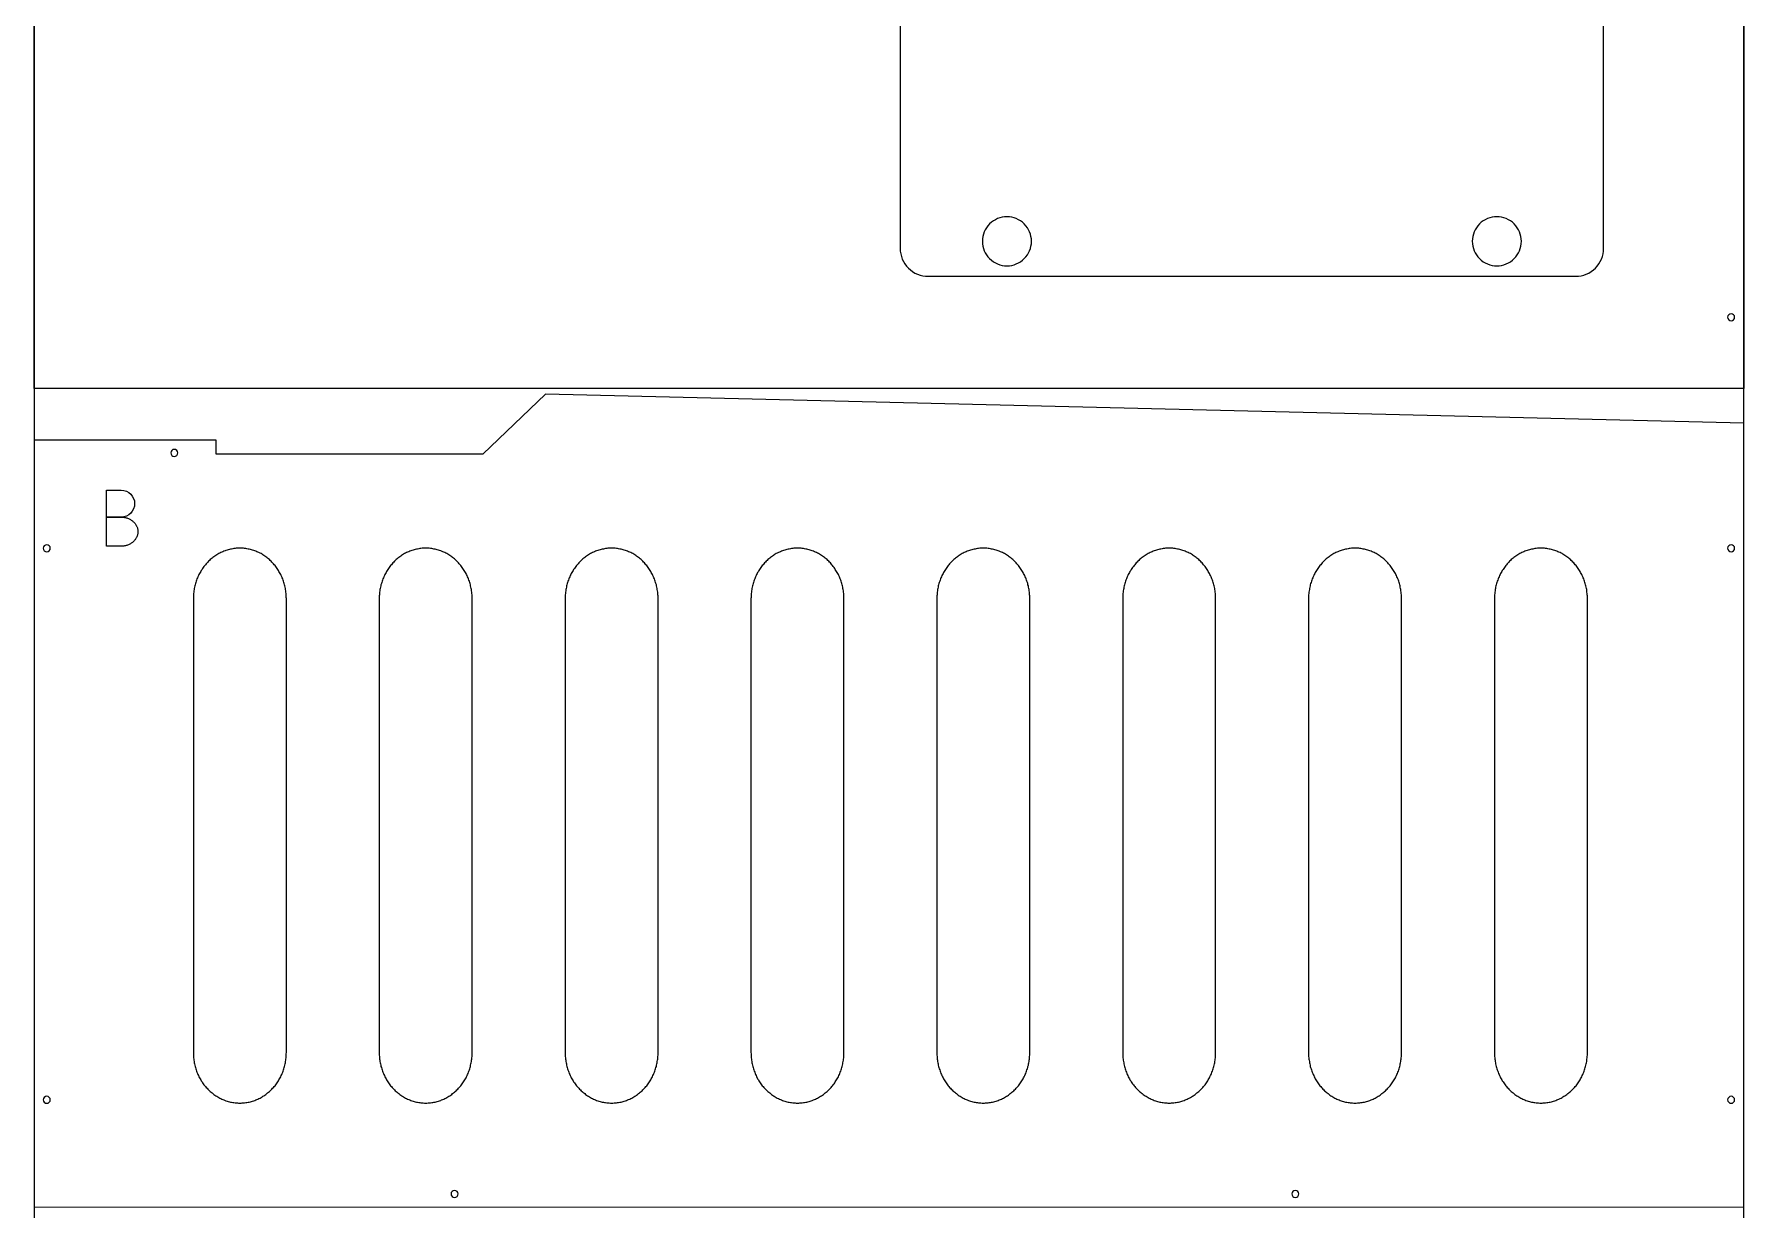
# Model space of a CAD drawing. Extents: x -841 to 4976, y -469 to 2808.
# Drawn here: x 2519 to 3739, y 547 to 1386 of the extents above; entities that cross this region are included whole.
import ezdxf

# ---------------------------------------------------------------- set-up
doc = ezdxf.new("R2010")
doc.units = 0
for name, color, linetype in [('DEFAULT_LAYER', 1, 'CONTINUOUS'), ('LAYER_1', 18, 'CONTINUOUS'), ('T5_LOGOLAYER_20', 18, 'CONTINUOUS'), ('T5_LOGOLAYER_21', 18, 'CONTINUOUS')]:
    doc.layers.add(name, color=color, linetype=linetype)

msp = doc.modelspace()

# ---------------------------------------------------------------- linework, layer by layer
at = {"layer": 'DEFAULT_LAYER'}
for points in [[(3730.2, 1186.5, 0.414214), (3727.7, 1184, 0.414214), (3730.2, 1181.5, 0.414214), (3732.7, 1184, 0.414214)], [(2530.7, 1019.1, 0.414214), (2528.2, 1021.6, 0.414214), (2525.7, 1019.1, 0.414214), (2528.2, 1016.6, 0.414214)], [(3732.7, 1019.1, 0.414214), (3730.2, 1021.6, 0.414214), (3727.7, 1019.1, 0.414214), (3730.2, 1016.6, 0.414214)], [(2530.7, 625.5, 0.414214), (2528.2, 628, 0.414214), (2525.7, 625.5, 0.414214), (2528.2, 623, 0.414214)], [(3732.7, 625.5, 0.414214), (3730.2, 628, 0.414214), (3727.7, 625.5, 0.414214), (3730.2, 623, 0.414214)], [(2819.2, 560.8, 0.414214), (2816.7, 558.3, 0.414214), (2819.2, 555.8, 0.414214), (2821.7, 558.3, 0.414214)], [(3419.2, 560.8, 0.414214), (3416.7, 558.3, 0.414214), (3419.2, 555.8, 0.414214), (3421.7, 558.3, 0.414214)]]:
    msp.add_lwpolyline(points, format="xyb", close=True, dxfattribs=at)
for points in [[(2666, 1019.2), (2665.1, 1019.2), (2664.3, 1019.2), (2663.4, 1019.1), (2662.6, 1019), (2661.8, 1018.9), (2661, 1018.8), (2660.1, 1018.6), (2659.3, 1018.5), (2658.5, 1018.3), (2657.7, 1018.1), (2656.9, 1017.8), (2656.1, 1017.6), (2655.4, 1017.3), (2654.6, 1017), (2653.8, 1016.7), (2653.1, 1016.4), (2652.4, 1016), (2651.6, 1015.7), (2650.9, 1015.3), (2650.2, 1014.9), (2649.5, 1014.4), (2648.8, 1014), (2648.1, 1013.5), (2647.5, 1013.1), (2646.8, 1012.6), (2646.2, 1012.1), (2645.5, 1011.5), (2644.9, 1011), (2644.3, 1010.4), (2643.7, 1009.9), (2643.1, 1009.3), (2642.6, 1008.7), (2642, 1008), (2641.5, 1007.4), (2640.9, 1006.8), (2640.4, 1006.1), (2639.9, 1005.4), (2639.4, 1004.7), (2639, 1004), (2638.5, 1003.3), (2638.1, 1002.6), (2637.6, 1001.9), (2637.2, 1001.1), (2636.8, 1000.4), (2636.5, 999.6), (2636.1, 998.8), (2635.8, 998), (2635.4, 997.2), (2635.1, 996.4), (2634.9, 995.6), (2634.6, 994.8), (2634.3, 993.9), (2634.1, 993.1), (2633.9, 992.2), (2633.7, 991.3), (2633.5, 990.5), (2633.4, 989.6), (2633.2, 988.7), (2633.1, 987.8), (2633, 986.9), (2632.9, 986), (2632.9, 985.1), (2632.9, 984.1), (2632.8, 983.2), (2632.8, 659.2), (2632.9, 658.3), (2632.9, 657.4), (2632.9, 656.4), (2633, 655.5), (2633.1, 654.6), (2633.2, 653.7), (2633.4, 652.8), (2633.5, 652), (2633.7, 651.1), (2633.9, 650.2), (2634.1, 649.4), (2634.3, 648.5), (2634.6, 647.7), (2634.9, 646.8), (2635.1, 646), (2635.4, 645.2), (2635.8, 644.4), (2636.1, 643.6), (2636.5, 642.8), (2636.8, 642), (2637.2, 641.3), (2637.6, 640.5), (2638.1, 639.8), (2638.5, 639.1), (2639, 638.4), (2639.4, 637.7), (2639.9, 637), (2640.4, 636.3), (2640.9, 635.6), (2641.5, 635), (2642, 634.4), (2642.6, 633.8), (2643.1, 633.1), (2643.7, 632.6), (2644.3, 632), (2644.9, 631.4), (2645.5, 630.9), (2646.2, 630.4), (2646.8, 629.9), (2647.5, 629.4), (2648.1, 628.9), (2648.8, 628.4), (2649.5, 628), (2650.2, 627.6), (2650.9, 627.1), (2651.6, 626.8), (2652.4, 626.4), (2653.1, 626), (2653.8, 625.7), (2654.6, 625.4), (2655.4, 625.1), (2656.1, 624.8), (2656.9, 624.6), (2657.7, 624.3), (2658.5, 624.1), (2659.3, 623.9), (2660.1, 623.8), (2661, 623.6), (2661.8, 623.5), (2662.6, 623.4), (2663.4, 623.3), (2664.3, 623.3), (2665.1, 623.2), (2666, 623.2), (2666.9, 623.2), (2667.7, 623.3), (2668.6, 623.3), (2669.4, 623.4), (2670.2, 623.5), (2671, 623.6), (2671.9, 623.8), (2672.7, 623.9), (2673.5, 624.1), (2674.3, 624.3), (2675.1, 624.6), (2675.9, 624.8), (2676.6, 625.1), (2677.4, 625.4), (2678.2, 625.7), (2678.9, 626), (2679.6, 626.4), (2680.4, 626.8), (2681.1, 627.1), (2681.8, 627.6), (2682.5, 628), (2683.2, 628.4), (2683.9, 628.9), (2684.5, 629.4), (2685.2, 629.9), (2685.8, 630.4), (2686.5, 630.9), (2687.1, 631.4), (2687.7, 632), (2688.3, 632.6), (2688.9, 633.1), (2689.4, 633.8), (2690, 634.4), (2690.5, 635), (2691.1, 635.6), (2691.6, 636.3), (2692.1, 637), (2692.6, 637.7), (2693, 638.4), (2693.5, 639.1), (2693.9, 639.8), (2694.4, 640.5), (2694.8, 641.3), (2695.2, 642), (2695.5, 642.8), (2695.9, 643.6), (2696.2, 644.4), (2696.6, 645.2), (2696.9, 646), (2697.1, 646.8), (2697.4, 647.7), (2697.7, 648.5), (2697.9, 649.4), (2698.1, 650.2), (2698.3, 651.1), (2698.5, 652), (2698.6, 652.8), (2698.8, 653.7), (2698.9, 654.6), (2699, 655.5), (2699.1, 656.4), (2699.1, 657.4), (2699.1, 658.3), (2699.2, 659.2), (2699.2, 983.2), (2699.1, 984.1), (2699.1, 985.1), (2699.1, 986), (2699, 986.9), (2698.9, 987.8), (2698.8, 988.7), (2698.6, 989.6), (2698.5, 990.5), (2698.3, 991.3), (2698.1, 992.2), (2697.9, 993.1), (2697.7, 993.9), (2697.4, 994.8), (2697.1, 995.6), (2696.9, 996.4), (2696.6, 997.2), (2696.2, 998), (2695.9, 998.8), (2695.5, 999.6), (2695.2, 1000.4), (2694.8, 1001.1), (2694.4, 1001.9), (2693.9, 1002.6), (2693.5, 1003.3), (2693, 1004), (2692.6, 1004.7), (2692.1, 1005.4), (2691.6, 1006.1), (2691.1, 1006.8), (2690.5, 1007.4), (2690, 1008), (2689.4, 1008.7), (2688.9, 1009.3), (2688.3, 1009.9), (2687.7, 1010.4), (2687.1, 1011), (2686.5, 1011.5), (2685.8, 1012.1), (2685.2, 1012.6), (2684.5, 1013.1), (2683.9, 1013.5), (2683.2, 1014), (2682.5, 1014.4), (2681.8, 1014.9), (2681.1, 1015.3), (2680.4, 1015.7), (2679.6, 1016), (2678.9, 1016.4), (2678.2, 1016.7), (2677.4, 1017), (2676.6, 1017.3), (2675.9, 1017.6), (2675.1, 1017.8), (2674.3, 1018.1), (2673.5, 1018.3), (2672.7, 1018.5), (2671.9, 1018.6), (2671, 1018.8), (2670.2, 1018.9), (2669.4, 1019), (2668.6, 1019.1), (2667.7, 1019.2), (2666.9, 1019.2)], [(2798.6, 1019.2), (2797.8, 1019.2), (2796.9, 1019.2), (2796.1, 1019.1), (2795.2, 1019), (2794.4, 1018.9), (2793.6, 1018.8), (2792.8, 1018.6), (2792, 1018.5), (2791.1, 1018.3), (2790.3, 1018.1), (2789.6, 1017.8), (2788.8, 1017.6), (2788, 1017.3), (2787.2, 1017), (2786.5, 1016.7), (2785.7, 1016.4), (2785, 1016), (2784.3, 1015.7), (2783.5, 1015.3), (2782.8, 1014.9), (2782.1, 1014.4), (2781.4, 1014), (2780.8, 1013.5), (2780.1, 1013.1), (2779.4, 1012.6), (2778.8, 1012.1), (2778.2, 1011.5), (2777.5, 1011), (2776.9, 1010.4), (2776.3, 1009.9), (2775.8, 1009.3), (2775.2, 1008.7), (2774.6, 1008), (2774.1, 1007.4), (2773.6, 1006.8), (2773, 1006.1), (2772.5, 1005.4), (2772.1, 1004.7), (2771.6, 1004), (2771.1, 1003.3), (2770.7, 1002.6), (2770.3, 1001.9), (2769.9, 1001.1), (2769.5, 1000.4), (2769.1, 999.6), (2768.7, 998.8), (2768.4, 998), (2768.1, 997.2), (2767.8, 996.4), (2767.5, 995.6), (2767.2, 994.8), (2767, 993.9), (2766.7, 993.1), (2766.5, 992.2), (2766.3, 991.3), (2766.1, 990.5), (2766, 989.6), (2765.9, 988.7), (2765.7, 987.8), (2765.6, 986.9), (2765.6, 986), (2765.5, 985.1), (2765.5, 984.1), (2765.5, 983.2), (2765.5, 659.2), (2765.5, 658.3), (2765.5, 657.4), (2765.6, 656.4), (2765.6, 655.5), (2765.7, 654.6), (2765.9, 653.7), (2766, 652.8), (2766.1, 652), (2766.3, 651.1), (2766.5, 650.2), (2766.7, 649.4), (2767, 648.5), (2767.2, 647.7), (2767.5, 646.8), (2767.8, 646), (2768.1, 645.2), (2768.4, 644.4), (2768.7, 643.6), (2769.1, 642.8), (2769.5, 642), (2769.9, 641.3), (2770.3, 640.5), (2770.7, 639.8), (2771.1, 639.1), (2771.6, 638.4), (2772.1, 637.7), (2772.5, 637), (2773, 636.3), (2773.6, 635.6), (2774.1, 635), (2774.6, 634.4), (2775.2, 633.8), (2775.8, 633.1), (2776.3, 632.6), (2776.9, 632), (2777.5, 631.4), (2778.2, 630.9), (2778.8, 630.4), (2779.4, 629.9), (2780.1, 629.4), (2780.8, 628.9), (2781.4, 628.4), (2782.1, 628), (2782.8, 627.6), (2783.5, 627.1), (2784.3, 626.8), (2785, 626.4), (2785.7, 626), (2786.5, 625.7), (2787.2, 625.4), (2788, 625.1), (2788.8, 624.8), (2789.6, 624.6), (2790.3, 624.3), (2791.1, 624.1), (2792, 623.9), (2792.8, 623.8), (2793.6, 623.6), (2794.4, 623.5), (2795.2, 623.4), (2796.1, 623.3), (2796.9, 623.3), (2797.8, 623.2), (2798.6, 623.2), (2799.5, 623.2), (2800.3, 623.3), (2801.2, 623.3), (2802, 623.4), (2802.9, 623.5), (2803.7, 623.6), (2804.5, 623.8), (2805.3, 623.9), (2806.1, 624.1), (2806.9, 624.3), (2807.7, 624.6), (2808.5, 624.8), (2809.3, 625.1), (2810, 625.4), (2810.8, 625.7), (2811.5, 626), (2812.3, 626.4), (2813, 626.8), (2813.7, 627.1), (2814.4, 627.6), (2815.1, 628), (2815.8, 628.4), (2816.5, 628.9), (2817.2, 629.4), (2817.8, 629.9), (2818.5, 630.4), (2819.1, 630.9), (2819.7, 631.4), (2820.3, 632), (2820.9, 632.6), (2821.5, 633.1), (2822.1, 633.8), (2822.6, 634.4), (2823.2, 635), (2823.7, 635.6), (2824.2, 636.3), (2824.7, 637), (2825.2, 637.7), (2825.7, 638.4), (2826.1, 639.1), (2826.6, 639.8), (2827, 640.5), (2827.4, 641.3), (2827.8, 642), (2828.2, 642.8), (2828.5, 643.6), (2828.9, 644.4), (2829.2, 645.2), (2829.5, 646), (2829.8, 646.8), (2830.1, 647.7), (2830.3, 648.5), (2830.5, 649.4), (2830.7, 650.2), (2830.9, 651.1), (2831.1, 652), (2831.3, 652.8), (2831.4, 653.7), (2831.5, 654.6), (2831.6, 655.5), (2831.7, 656.4), (2831.7, 657.4), (2831.8, 658.3), (2831.8, 659.2), (2831.8, 983.2), (2831.8, 984.1), (2831.7, 985.1), (2831.7, 986), (2831.6, 986.9), (2831.5, 987.8), (2831.4, 988.7), (2831.3, 989.6), (2831.1, 990.5), (2830.9, 991.3), (2830.7, 992.2), (2830.5, 993.1), (2830.3, 993.9), (2830.1, 994.8), (2829.8, 995.6), (2829.5, 996.4), (2829.2, 997.2), (2828.9, 998), (2828.5, 998.8), (2828.2, 999.6), (2827.8, 1000.4), (2827.4, 1001.1), (2827, 1001.9), (2826.6, 1002.6), (2826.1, 1003.3), (2825.7, 1004), (2825.2, 1004.7), (2824.7, 1005.4), (2824.2, 1006.1), (2823.7, 1006.8), (2823.2, 1007.4), (2822.6, 1008), (2822.1, 1008.7), (2821.5, 1009.3), (2820.9, 1009.9), (2820.3, 1010.4), (2819.7, 1011), (2819.1, 1011.5), (2818.5, 1012.1), (2817.8, 1012.6), (2817.2, 1013.1), (2816.5, 1013.5), (2815.8, 1014), (2815.1, 1014.4), (2814.4, 1014.9), (2813.7, 1015.3), (2813, 1015.7), (2812.3, 1016), (2811.5, 1016.4), (2810.8, 1016.7), (2810, 1017), (2809.3, 1017.3), (2808.5, 1017.6), (2807.7, 1017.8), (2806.9, 1018.1), (2806.1, 1018.3), (2805.3, 1018.5), (2804.5, 1018.6), (2803.7, 1018.8), (2802.9, 1018.9), (2802, 1019), (2801.2, 1019.1), (2800.3, 1019.2), (2799.5, 1019.2)], [(2931.3, 1019.2), (2930.4, 1019.2), (2929.6, 1019.2), (2928.7, 1019.1), (2927.9, 1019), (2927, 1018.9), (2926.2, 1018.8), (2925.4, 1018.6), (2924.6, 1018.5), (2923.8, 1018.3), (2923, 1018.1), (2922.2, 1017.8), (2921.4, 1017.6), (2920.6, 1017.3), (2919.9, 1017), (2919.1, 1016.7), (2918.4, 1016.4), (2917.6, 1016), (2916.9, 1015.7), (2916.2, 1015.3), (2915.5, 1014.9), (2914.8, 1014.4), (2914.1, 1014), (2913.4, 1013.5), (2912.7, 1013.1), (2912.1, 1012.6), (2911.4, 1012.1), (2910.8, 1011.5), (2910.2, 1011), (2909.6, 1010.4), (2909, 1009.9), (2908.4, 1009.3), (2907.8, 1008.7), (2907.3, 1008), (2906.7, 1007.4), (2906.2, 1006.8), (2905.7, 1006.1), (2905.2, 1005.4), (2904.7, 1004.7), (2904.2, 1004), (2903.8, 1003.3), (2903.3, 1002.6), (2902.9, 1001.9), (2902.5, 1001.1), (2902.1, 1000.4), (2901.7, 999.6), (2901.4, 998.8), (2901, 998), (2900.7, 997.2), (2900.4, 996.4), (2900.1, 995.6), (2899.9, 994.8), (2899.6, 993.9), (2899.4, 993.1), (2899.2, 992.2), (2899, 991.3), (2898.8, 990.5), (2898.6, 989.6), (2898.5, 988.7), (2898.4, 987.8), (2898.3, 986.9), (2898.2, 986), (2898.2, 985.1), (2898.1, 984.1), (2898.1, 983.2), (2898.1, 659.2), (2898.1, 658.3), (2898.2, 657.4), (2898.2, 656.4), (2898.3, 655.5), (2898.4, 654.6), (2898.5, 653.7), (2898.6, 652.8), (2898.8, 652), (2899, 651.1), (2899.2, 650.2), (2899.4, 649.4), (2899.6, 648.5), (2899.9, 647.7), (2900.1, 646.8), (2900.4, 646), (2900.7, 645.2), (2901, 644.4), (2901.4, 643.6), (2901.7, 642.8), (2902.1, 642), (2902.5, 641.3), (2902.9, 640.5), (2903.3, 639.8), (2903.8, 639.1), (2904.2, 638.4), (2904.7, 637.7), (2905.2, 637), (2905.7, 636.3), (2906.2, 635.6), (2906.7, 635), (2907.3, 634.4), (2907.8, 633.8), (2908.4, 633.1), (2909, 632.6), (2909.6, 632), (2910.2, 631.4), (2910.8, 630.9), (2911.4, 630.4), (2912.1, 629.9), (2912.7, 629.4), (2913.4, 628.9), (2914.1, 628.4), (2914.8, 628), (2915.5, 627.6), (2916.2, 627.1), (2916.9, 626.8), (2917.6, 626.4), (2918.4, 626), (2919.1, 625.7), (2919.9, 625.4), (2920.6, 625.1), (2921.4, 624.8), (2922.2, 624.6), (2923, 624.3), (2923.8, 624.1), (2924.6, 623.9), (2925.4, 623.8), (2926.2, 623.6), (2927, 623.5), (2927.9, 623.4), (2928.7, 623.3), (2929.6, 623.3), (2930.4, 623.2), (2931.3, 623.2), (2932.1, 623.2), (2933, 623.3), (2933.8, 623.3), (2934.7, 623.4), (2935.5, 623.5), (2936.3, 623.6), (2937.1, 623.8), (2938, 623.9), (2938.8, 624.1), (2939.6, 624.3), (2940.3, 624.6), (2941.1, 624.8), (2941.9, 625.1), (2942.7, 625.4), (2943.4, 625.7), (2944.2, 626), (2944.9, 626.4), (2945.6, 626.8), (2946.4, 627.1), (2947.1, 627.6), (2947.8, 628), (2948.5, 628.4), (2949.1, 628.9), (2949.8, 629.4), (2950.5, 629.9), (2951.1, 630.4), (2951.7, 630.9), (2952.4, 631.4), (2953, 632), (2953.6, 632.6), (2954.1, 633.1), (2954.7, 633.8), (2955.3, 634.4), (2955.8, 635), (2956.3, 635.6), (2956.9, 636.3), (2957.4, 637), (2957.8, 637.7), (2958.3, 638.4), (2958.8, 639.1), (2959.2, 639.8), (2959.6, 640.5), (2960, 641.3), (2960.4, 642), (2960.8, 642.8), (2961.2, 643.6), (2961.5, 644.4), (2961.8, 645.2), (2962.1, 646), (2962.4, 646.8), (2962.7, 647.7), (2962.9, 648.5), (2963.2, 649.4), (2963.4, 650.2), (2963.6, 651.1), (2963.8, 652), (2963.9, 652.8), (2964, 653.7), (2964.2, 654.6), (2964.3, 655.5), (2964.3, 656.4), (2964.4, 657.4), (2964.4, 658.3), (2964.4, 659.2), (2964.4, 983.2), (2964.4, 984.1), (2964.4, 985.1), (2964.3, 986), (2964.3, 986.9), (2964.2, 987.8), (2964, 988.7), (2963.9, 989.6), (2963.8, 990.5), (2963.6, 991.3), (2963.4, 992.2), (2963.2, 993.1), (2962.9, 993.9), (2962.7, 994.8), (2962.4, 995.6), (2962.1, 996.4), (2961.8, 997.2), (2961.5, 998), (2961.2, 998.8), (2960.8, 999.6), (2960.4, 1000.4), (2960, 1001.1), (2959.6, 1001.9), (2959.2, 1002.6), (2958.8, 1003.3), (2958.3, 1004), (2957.8, 1004.7), (2957.4, 1005.4), (2956.9, 1006.1), (2956.3, 1006.8), (2955.8, 1007.4), (2955.3, 1008), (2954.7, 1008.7), (2954.1, 1009.3), (2953.6, 1009.9), (2953, 1010.4), (2952.4, 1011), (2951.7, 1011.5), (2951.1, 1012.1), (2950.5, 1012.6), (2949.8, 1013.1), (2949.1, 1013.5), (2948.5, 1014), (2947.8, 1014.4), (2947.1, 1014.9), (2946.4, 1015.3), (2945.6, 1015.7), (2944.9, 1016), (2944.2, 1016.4), (2943.4, 1016.7), (2942.7, 1017), (2941.9, 1017.3), (2941.1, 1017.6), (2940.3, 1017.8), (2939.6, 1018.1), (2938.8, 1018.3), (2938, 1018.5), (2937.1, 1018.6), (2936.3, 1018.8), (2935.5, 1018.9), (2934.7, 1019), (2933.8, 1019.1), (2933, 1019.2), (2932.1, 1019.2)], [(3063.9, 1019.2), (3063, 1019.2), (3062.2, 1019.2), (3061.4, 1019.1), (3060.5, 1019), (3059.7, 1018.9), (3058.9, 1018.8), (3058, 1018.6), (3057.2, 1018.5), (3056.4, 1018.3), (3055.6, 1018.1), (3054.8, 1017.8), (3054, 1017.6), (3053.3, 1017.3), (3052.5, 1017), (3051.7, 1016.7), (3051, 1016.4), (3050.3, 1016), (3049.5, 1015.7), (3048.8, 1015.3), (3048.1, 1014.9), (3047.4, 1014.4), (3046.7, 1014), (3046, 1013.5), (3045.4, 1013.1), (3044.7, 1012.6), (3044.1, 1012.1), (3043.4, 1011.5), (3042.8, 1011), (3042.2, 1010.4), (3041.6, 1009.9), (3041, 1009.3), (3040.5, 1008.7), (3039.9, 1008), (3039.4, 1007.4), (3038.8, 1006.8), (3038.3, 1006.1), (3037.8, 1005.4), (3037.3, 1004.7), (3036.9, 1004), (3036.4, 1003.3), (3036, 1002.6), (3035.5, 1001.9), (3035.1, 1001.1), (3034.7, 1000.4), (3034.4, 999.6), (3034, 998.8), (3033.7, 998), (3033.4, 997.2), (3033, 996.4), (3032.8, 995.6), (3032.5, 994.8), (3032.2, 993.9), (3032, 993.1), (3031.8, 992.2), (3031.6, 991.3), (3031.4, 990.5), (3031.3, 989.6), (3031.1, 988.7), (3031, 987.8), (3030.9, 986.9), (3030.8, 986), (3030.8, 985.1), (3030.8, 984.1), (3030.7, 983.2), (3030.7, 659.2), (3030.8, 658.3), (3030.8, 657.4), (3030.8, 656.4), (3030.9, 655.5), (3031, 654.6), (3031.1, 653.7), (3031.3, 652.8), (3031.4, 652), (3031.6, 651.1), (3031.8, 650.2), (3032, 649.4), (3032.2, 648.5), (3032.5, 647.7), (3032.8, 646.8), (3033, 646), (3033.4, 645.2), (3033.7, 644.4), (3034, 643.6), (3034.4, 642.8), (3034.7, 642), (3035.1, 641.3), (3035.5, 640.5), (3036, 639.8), (3036.4, 639.1), (3036.9, 638.4), (3037.3, 637.7), (3037.8, 637), (3038.3, 636.3), (3038.8, 635.6), (3039.4, 635), (3039.9, 634.4), (3040.5, 633.8), (3041, 633.1), (3041.6, 632.6), (3042.2, 632), (3042.8, 631.4), (3043.4, 630.9), (3044.1, 630.4), (3044.7, 629.9), (3045.4, 629.4), (3046, 628.9), (3046.7, 628.4), (3047.4, 628), (3048.1, 627.6), (3048.8, 627.1), (3049.5, 626.8), (3050.3, 626.4), (3051, 626), (3051.7, 625.7), (3052.5, 625.4), (3053.3, 625.1), (3054, 624.8), (3054.8, 624.6), (3055.6, 624.3), (3056.4, 624.1), (3057.2, 623.9), (3058, 623.8), (3058.9, 623.6), (3059.7, 623.5), (3060.5, 623.4), (3061.4, 623.3), (3062.2, 623.3), (3063, 623.2), (3063.9, 623.2), (3064.8, 623.2), (3065.6, 623.3), (3066.5, 623.3), (3067.3, 623.4), (3068.1, 623.5), (3069, 623.6), (3069.8, 623.8), (3070.6, 623.9), (3071.4, 624.1), (3072.2, 624.3), (3073, 624.6), (3073.8, 624.8), (3074.5, 625.1), (3075.3, 625.4), (3076.1, 625.7), (3076.8, 626), (3077.5, 626.4), (3078.3, 626.8), (3079, 627.1), (3079.7, 627.6), (3080.4, 628), (3081.1, 628.4), (3081.8, 628.9), (3082.4, 629.4), (3083.1, 629.9), (3083.7, 630.4), (3084.4, 630.9), (3085, 631.4), (3085.6, 632), (3086.2, 632.6), (3086.8, 633.1), (3087.4, 633.8), (3087.9, 634.4), (3088.4, 635), (3089, 635.6), (3089.5, 636.3), (3090, 637), (3090.5, 637.7), (3090.9, 638.4), (3091.4, 639.1), (3091.8, 639.8), (3092.3, 640.5), (3092.7, 641.3), (3093.1, 642), (3093.4, 642.8), (3093.8, 643.6), (3094.1, 644.4), (3094.5, 645.2), (3094.8, 646), (3095.1, 646.8), (3095.3, 647.7), (3095.6, 648.5), (3095.8, 649.4), (3096, 650.2), (3096.2, 651.1), (3096.4, 652), (3096.5, 652.8), (3096.7, 653.7), (3096.8, 654.6), (3096.9, 655.5), (3097, 656.4), (3097, 657.4), (3097.1, 658.3), (3097.1, 659.2), (3097.1, 983.2), (3097.1, 984.1), (3097, 985.1), (3097, 986), (3096.9, 986.9), (3096.8, 987.8), (3096.7, 988.7), (3096.5, 989.6), (3096.4, 990.5), (3096.2, 991.3), (3096, 992.2), (3095.8, 993.1), (3095.6, 993.9), (3095.3, 994.8), (3095.1, 995.6), (3094.8, 996.4), (3094.5, 997.2), (3094.1, 998), (3093.8, 998.8), (3093.4, 999.6), (3093.1, 1000.4), (3092.7, 1001.1), (3092.3, 1001.9), (3091.8, 1002.6), (3091.4, 1003.3), (3090.9, 1004), (3090.5, 1004.7), (3090, 1005.4), (3089.5, 1006.1), (3089, 1006.8), (3088.4, 1007.4), (3087.9, 1008), (3087.4, 1008.7), (3086.8, 1009.3), (3086.2, 1009.9), (3085.6, 1010.4), (3085, 1011), (3084.4, 1011.5), (3083.7, 1012.1), (3083.1, 1012.6), (3082.4, 1013.1), (3081.8, 1013.5), (3081.1, 1014), (3080.4, 1014.4), (3079.7, 1014.9), (3079, 1015.3), (3078.3, 1015.7), (3077.5, 1016), (3076.8, 1016.4), (3076.1, 1016.7), (3075.3, 1017), (3074.5, 1017.3), (3073.8, 1017.6), (3073, 1017.8), (3072.2, 1018.1), (3071.4, 1018.3), (3070.6, 1018.5), (3069.8, 1018.6), (3069, 1018.8), (3068.1, 1018.9), (3067.3, 1019), (3066.5, 1019.1), (3065.6, 1019.2), (3064.8, 1019.2)], [(3196.5, 1019.2), (3195.7, 1019.2), (3194.8, 1019.2), (3194, 1019.1), (3193.1, 1019), (3192.3, 1018.9), (3191.5, 1018.8), (3190.7, 1018.6), (3189.9, 1018.5), (3189, 1018.3), (3188.3, 1018.1), (3187.5, 1017.8), (3186.7, 1017.6), (3185.9, 1017.3), (3185.1, 1017), (3184.4, 1016.7), (3183.6, 1016.4), (3182.9, 1016), (3182.2, 1015.7), (3181.4, 1015.3), (3180.7, 1014.9), (3180, 1014.4), (3179.3, 1014), (3178.7, 1013.5), (3178, 1013.1), (3177.3, 1012.6), (3176.7, 1012.1), (3176.1, 1011.5), (3175.4, 1011), (3174.8, 1010.4), (3174.2, 1009.9), (3173.7, 1009.3), (3173.1, 1008.7), (3172.5, 1008), (3172, 1007.4), (3171.5, 1006.8), (3171, 1006.1), (3170.5, 1005.4), (3170, 1004.7), (3169.5, 1004), (3169, 1003.3), (3168.6, 1002.6), (3168.2, 1001.9), (3167.8, 1001.1), (3167.4, 1000.4), (3167, 999.6), (3166.6, 998.8), (3166.3, 998), (3166, 997.2), (3165.7, 996.4), (3165.4, 995.6), (3165.1, 994.8), (3164.9, 993.9), (3164.6, 993.1), (3164.4, 992.2), (3164.2, 991.3), (3164.1, 990.5), (3163.9, 989.6), (3163.8, 988.7), (3163.6, 987.8), (3163.6, 986.9), (3163.5, 986), (3163.4, 985.1), (3163.4, 984.1), (3163.4, 983.2), (3163.4, 659.2), (3163.4, 658.3), (3163.4, 657.4), (3163.5, 656.4), (3163.6, 655.5), (3163.6, 654.6), (3163.8, 653.7), (3163.9, 652.8), (3164.1, 652), (3164.2, 651.1), (3164.4, 650.2), (3164.6, 649.4), (3164.9, 648.5), (3165.1, 647.7), (3165.4, 646.8), (3165.7, 646), (3166, 645.2), (3166.3, 644.4), (3166.6, 643.6), (3167, 642.8), (3167.4, 642), (3167.8, 641.3), (3168.2, 640.5), (3168.6, 639.8), (3169, 639.1), (3169.5, 638.4), (3170, 637.7), (3170.5, 637), (3171, 636.3), (3171.5, 635.6), (3172, 635), (3172.5, 634.4), (3173.1, 633.8), (3173.7, 633.1), (3174.2, 632.6), (3174.8, 632), (3175.4, 631.4), (3176.1, 630.9), (3176.7, 630.4), (3177.3, 629.9), (3178, 629.4), (3178.7, 628.9), (3179.3, 628.4), (3180, 628), (3180.7, 627.6), (3181.4, 627.1), (3182.2, 626.8), (3182.9, 626.4), (3183.6, 626), (3184.4, 625.7), (3185.1, 625.4), (3185.9, 625.1), (3186.7, 624.8), (3187.5, 624.6), (3188.3, 624.3), (3189, 624.1), (3189.9, 623.9), (3190.7, 623.8), (3191.5, 623.6), (3192.3, 623.5), (3193.1, 623.4), (3194, 623.3), (3194.8, 623.3), (3195.7, 623.2), (3196.5, 623.2), (3197.4, 623.2), (3198.2, 623.3), (3199.1, 623.3), (3199.9, 623.4), (3200.8, 623.5), (3201.6, 623.6), (3202.4, 623.8), (3203.2, 623.9), (3204, 624.1), (3204.8, 624.3), (3205.6, 624.6), (3206.4, 624.8), (3207.2, 625.1), (3207.9, 625.4), (3208.7, 625.7), (3209.4, 626), (3210.2, 626.4), (3210.9, 626.8), (3211.6, 627.1), (3212.3, 627.6), (3213, 628), (3213.7, 628.4), (3214.4, 628.9), (3215.1, 629.4), (3215.7, 629.9), (3216.4, 630.4), (3217, 630.9), (3217.6, 631.4), (3218.2, 632), (3218.8, 632.6), (3219.4, 633.1), (3220, 633.8), (3220.5, 634.4), (3221.1, 635), (3221.6, 635.6), (3222.1, 636.3), (3222.6, 637), (3223.1, 637.7), (3223.6, 638.4), (3224, 639.1), (3224.5, 639.8), (3224.9, 640.5), (3225.3, 641.3), (3225.7, 642), (3226.1, 642.8), (3226.4, 643.6), (3226.8, 644.4), (3227.1, 645.2), (3227.4, 646), (3227.7, 646.8), (3228, 647.7), (3228.2, 648.5), (3228.4, 649.4), (3228.7, 650.2), (3228.8, 651.1), (3229, 652), (3229.2, 652.8), (3229.3, 653.7), (3229.4, 654.6), (3229.5, 655.5), (3229.6, 656.4), (3229.7, 657.4), (3229.7, 658.3), (3229.7, 659.2), (3229.7, 983.2), (3229.7, 984.1), (3229.7, 985.1), (3229.6, 986), (3229.5, 986.9), (3229.4, 987.8), (3229.3, 988.7), (3229.2, 989.6), (3229, 990.5), (3228.8, 991.3), (3228.7, 992.2), (3228.4, 993.1), (3228.2, 993.9), (3228, 994.8), (3227.7, 995.6), (3227.4, 996.4), (3227.1, 997.2), (3226.8, 998), (3226.4, 998.8), (3226.1, 999.6), (3225.7, 1000.4), (3225.3, 1001.1), (3224.9, 1001.9), (3224.5, 1002.6), (3224, 1003.3), (3223.6, 1004), (3223.1, 1004.7), (3222.6, 1005.4), (3222.1, 1006.1), (3221.6, 1006.8), (3221.1, 1007.4), (3220.5, 1008), (3220, 1008.7), (3219.4, 1009.3), (3218.8, 1009.9), (3218.2, 1010.4), (3217.6, 1011), (3217, 1011.5), (3216.4, 1012.1), (3215.7, 1012.6), (3215.1, 1013.1), (3214.4, 1013.5), (3213.7, 1014), (3213, 1014.4), (3212.3, 1014.9), (3211.6, 1015.3), (3210.9, 1015.7), (3210.2, 1016), (3209.4, 1016.4), (3208.7, 1016.7), (3207.9, 1017), (3207.2, 1017.3), (3206.4, 1017.6), (3205.6, 1017.8), (3204.8, 1018.1), (3204, 1018.3), (3203.2, 1018.5), (3202.4, 1018.6), (3201.6, 1018.8), (3200.8, 1018.9), (3199.9, 1019), (3199.1, 1019.1), (3198.2, 1019.2), (3197.4, 1019.2)], [(3329.2, 1019.2), (3328.3, 1019.2), (3327.5, 1019.2), (3326.6, 1019.1), (3325.8, 1019), (3324.9, 1018.9), (3324.1, 1018.8), (3323.3, 1018.6), (3322.5, 1018.5), (3321.7, 1018.3), (3320.9, 1018.1), (3320.1, 1017.8), (3319.3, 1017.6), (3318.5, 1017.3), (3317.8, 1017), (3317, 1016.7), (3316.3, 1016.4), (3315.5, 1016), (3314.8, 1015.7), (3314.1, 1015.3), (3313.4, 1014.9), (3312.7, 1014.4), (3312, 1014), (3311.3, 1013.5), (3310.6, 1013.1), (3310, 1012.6), (3309.3, 1012.1), (3308.7, 1011.5), (3308.1, 1011), (3307.5, 1010.4), (3306.9, 1009.9), (3306.3, 1009.3), (3305.7, 1008.7), (3305.2, 1008), (3304.6, 1007.4), (3304.1, 1006.8), (3303.6, 1006.1), (3303.1, 1005.4), (3302.6, 1004.7), (3302.1, 1004), (3301.7, 1003.3), (3301.2, 1002.6), (3300.8, 1001.9), (3300.4, 1001.1), (3300, 1000.4), (3299.6, 999.6), (3299.3, 998.8), (3298.9, 998), (3298.6, 997.2), (3298.3, 996.4), (3298, 995.6), (3297.8, 994.8), (3297.5, 993.9), (3297.3, 993.1), (3297.1, 992.2), (3296.9, 991.3), (3296.7, 990.5), (3296.5, 989.6), (3296.4, 988.7), (3296.3, 987.8), (3296.2, 986.9), (3296.1, 986), (3296.1, 985.1), (3296, 984.1), (3296, 983.2), (3296, 659.2), (3296, 658.3), (3296.1, 657.4), (3296.1, 656.4), (3296.2, 655.5), (3296.3, 654.6), (3296.4, 653.7), (3296.5, 652.8), (3296.7, 652), (3296.9, 651.1), (3297.1, 650.2), (3297.3, 649.4), (3297.5, 648.5), (3297.8, 647.7), (3298, 646.8), (3298.3, 646), (3298.6, 645.2), (3298.9, 644.4), (3299.3, 643.6), (3299.6, 642.8), (3300, 642), (3300.4, 641.3), (3300.8, 640.5), (3301.2, 639.8), (3301.7, 639.1), (3302.1, 638.4), (3302.6, 637.7), (3303.1, 637), (3303.6, 636.3), (3304.1, 635.6), (3304.6, 635), (3305.2, 634.4), (3305.7, 633.8), (3306.3, 633.1), (3306.9, 632.6), (3307.5, 632), (3308.1, 631.4), (3308.7, 630.9), (3309.3, 630.4), (3310, 629.9), (3310.6, 629.4), (3311.3, 628.9), (3312, 628.4), (3312.7, 628), (3313.4, 627.6), (3314.1, 627.1), (3314.8, 626.8), (3315.5, 626.4), (3316.3, 626), (3317, 625.7), (3317.8, 625.4), (3318.5, 625.1), (3319.3, 624.8), (3320.1, 624.6), (3320.9, 624.3), (3321.7, 624.1), (3322.5, 623.9), (3323.3, 623.8), (3324.1, 623.6), (3324.9, 623.5), (3325.8, 623.4), (3326.6, 623.3), (3327.5, 623.3), (3328.3, 623.2), (3329.2, 623.2), (3330, 623.2), (3330.9, 623.3), (3331.7, 623.3), (3332.6, 623.4), (3333.4, 623.5), (3334.2, 623.6), (3335, 623.8), (3335.9, 623.9), (3336.7, 624.1), (3337.5, 624.3), (3338.3, 624.6), (3339, 624.8), (3339.8, 625.1), (3340.6, 625.4), (3341.3, 625.7), (3342.1, 626), (3342.8, 626.4), (3343.5, 626.8), (3344.3, 627.1), (3345, 627.6), (3345.7, 628), (3346.4, 628.4), (3347, 628.9), (3347.7, 629.4), (3348.4, 629.9), (3349, 630.4), (3349.6, 630.9), (3350.3, 631.4), (3350.9, 632), (3351.5, 632.6), (3352.1, 633.1), (3352.6, 633.8), (3353.2, 634.4), (3353.7, 635), (3354.2, 635.6), (3354.8, 636.3), (3355.3, 637), (3355.7, 637.7), (3356.2, 638.4), (3356.7, 639.1), (3357.1, 639.8), (3357.5, 640.5), (3357.9, 641.3), (3358.3, 642), (3358.7, 642.8), (3359.1, 643.6), (3359.4, 644.4), (3359.7, 645.2), (3360, 646), (3360.3, 646.8), (3360.6, 647.7), (3360.8, 648.5), (3361.1, 649.4), (3361.3, 650.2), (3361.5, 651.1), (3361.7, 652), (3361.8, 652.8), (3361.9, 653.7), (3362.1, 654.6), (3362.2, 655.5), (3362.2, 656.4), (3362.3, 657.4), (3362.3, 658.3), (3362.3, 659.2), (3362.3, 983.2), (3362.3, 984.1), (3362.3, 985.1), (3362.2, 986), (3362.2, 986.9), (3362.1, 987.8), (3361.9, 988.7), (3361.8, 989.6), (3361.7, 990.5), (3361.5, 991.3), (3361.3, 992.2), (3361.1, 993.1), (3360.8, 993.9), (3360.6, 994.8), (3360.3, 995.6), (3360, 996.4), (3359.7, 997.2), (3359.4, 998), (3359.1, 998.8), (3358.7, 999.6), (3358.3, 1000.4), (3357.9, 1001.1), (3357.5, 1001.9), (3357.1, 1002.6), (3356.7, 1003.3), (3356.2, 1004), (3355.7, 1004.7), (3355.3, 1005.4), (3354.8, 1006.1), (3354.2, 1006.8), (3353.7, 1007.4), (3353.2, 1008), (3352.6, 1008.7), (3352.1, 1009.3), (3351.5, 1009.9), (3350.9, 1010.4), (3350.3, 1011), (3349.6, 1011.5), (3349, 1012.1), (3348.4, 1012.6), (3347.7, 1013.1), (3347, 1013.5), (3346.4, 1014), (3345.7, 1014.4), (3345, 1014.9), (3344.3, 1015.3), (3343.5, 1015.7), (3342.8, 1016), (3342.1, 1016.4), (3341.3, 1016.7), (3340.6, 1017), (3339.8, 1017.3), (3339, 1017.6), (3338.3, 1017.8), (3337.5, 1018.1), (3336.7, 1018.3), (3335.9, 1018.5), (3335, 1018.6), (3334.2, 1018.8), (3333.4, 1018.9), (3332.6, 1019), (3331.7, 1019.1), (3330.9, 1019.2), (3330, 1019.2)], [(3461.8, 1019.2), (3461, 1019.2), (3460.1, 1019.2), (3459.3, 1019.1), (3458.4, 1019), (3457.6, 1018.9), (3456.8, 1018.8), (3455.9, 1018.6), (3455.1, 1018.5), (3454.3, 1018.3), (3453.5, 1018.1), (3452.7, 1017.8), (3451.9, 1017.6), (3451.2, 1017.3), (3450.4, 1017), (3449.6, 1016.7), (3448.9, 1016.4), (3448.2, 1016), (3447.4, 1015.7), (3446.7, 1015.3), (3446, 1014.9), (3445.3, 1014.4), (3444.6, 1014), (3443.9, 1013.5), (3443.3, 1013.1), (3442.6, 1012.6), (3442, 1012.1), (3441.3, 1011.5), (3440.7, 1011), (3440.1, 1010.4), (3439.5, 1009.9), (3438.9, 1009.3), (3438.4, 1008.7), (3437.8, 1008), (3437.3, 1007.4), (3436.7, 1006.8), (3436.2, 1006.1), (3435.7, 1005.4), (3435.2, 1004.7), (3434.8, 1004), (3434.3, 1003.3), (3433.9, 1002.6), (3433.4, 1001.9), (3433, 1001.1), (3432.7, 1000.4), (3432.3, 999.6), (3431.9, 998.8), (3431.6, 998), (3431.3, 997.2), (3430.9, 996.4), (3430.7, 995.6), (3430.4, 994.8), (3430.1, 993.9), (3429.9, 993.1), (3429.7, 992.2), (3429.5, 991.3), (3429.3, 990.5), (3429.2, 989.6), (3429, 988.7), (3428.9, 987.8), (3428.8, 986.9), (3428.7, 986), (3428.7, 985.1), (3428.7, 984.1), (3428.6, 983.2), (3428.6, 659.2), (3428.7, 658.3), (3428.7, 657.4), (3428.7, 656.4), (3428.8, 655.5), (3428.9, 654.6), (3429, 653.7), (3429.2, 652.8), (3429.3, 652), (3429.5, 651.1), (3429.7, 650.2), (3429.9, 649.4), (3430.1, 648.5), (3430.4, 647.7), (3430.7, 646.8), (3430.9, 646), (3431.3, 645.2), (3431.6, 644.4), (3431.9, 643.6), (3432.3, 642.8), (3432.7, 642), (3433, 641.3), (3433.4, 640.5), (3433.9, 639.8), (3434.3, 639.1), (3434.8, 638.4), (3435.2, 637.7), (3435.7, 637), (3436.2, 636.3), (3436.7, 635.6), (3437.3, 635), (3437.8, 634.4), (3438.4, 633.8), (3438.9, 633.1), (3439.5, 632.6), (3440.1, 632), (3440.7, 631.4), (3441.3, 630.9), (3442, 630.4), (3442.6, 629.9), (3443.3, 629.4), (3443.9, 628.9), (3444.6, 628.4), (3445.3, 628), (3446, 627.6), (3446.7, 627.1), (3447.4, 626.8), (3448.2, 626.4), (3448.9, 626), (3449.6, 625.7), (3450.4, 625.4), (3451.2, 625.1), (3451.9, 624.8), (3452.7, 624.6), (3453.5, 624.3), (3454.3, 624.1), (3455.1, 623.9), (3455.9, 623.8), (3456.8, 623.6), (3457.6, 623.5), (3458.4, 623.4), (3459.3, 623.3), (3460.1, 623.3), (3461, 623.2), (3461.8, 623.2), (3462.7, 623.2), (3463.5, 623.3), (3464.4, 623.3), (3465.2, 623.4), (3466, 623.5), (3466.9, 623.6), (3467.7, 623.8), (3468.5, 623.9), (3469.3, 624.1), (3470.1, 624.3), (3470.9, 624.6), (3471.7, 624.8), (3472.4, 625.1), (3473.2, 625.4), (3474, 625.7), (3474.7, 626), (3475.5, 626.4), (3476.2, 626.8), (3476.9, 627.1), (3477.6, 627.6), (3478.3, 628), (3479, 628.4), (3479.7, 628.9), (3480.3, 629.4), (3481, 629.9), (3481.6, 630.4), (3482.3, 630.9), (3482.9, 631.4), (3483.5, 632), (3484.1, 632.6), (3484.7, 633.1), (3485.3, 633.8), (3485.8, 634.4), (3486.4, 635), (3486.9, 635.6), (3487.4, 636.3), (3487.9, 637), (3488.4, 637.7), (3488.8, 638.4), (3489.3, 639.1), (3489.7, 639.8), (3490.2, 640.5), (3490.6, 641.3), (3491, 642), (3491.3, 642.8), (3491.7, 643.6), (3492, 644.4), (3492.4, 645.2), (3492.7, 646), (3493, 646.8), (3493.2, 647.7), (3493.5, 648.5), (3493.7, 649.4), (3493.9, 650.2), (3494.1, 651.1), (3494.3, 652), (3494.4, 652.8), (3494.6, 653.7), (3494.7, 654.6), (3494.8, 655.5), (3494.9, 656.4), (3494.9, 657.4), (3495, 658.3), (3495, 659.2), (3495, 983.2), (3495, 984.1), (3494.9, 985.1), (3494.9, 986), (3494.8, 986.9), (3494.7, 987.8), (3494.6, 988.7), (3494.4, 989.6), (3494.3, 990.5), (3494.1, 991.3), (3493.9, 992.2), (3493.7, 993.1), (3493.5, 993.9), (3493.2, 994.8), (3493, 995.6), (3492.7, 996.4), (3492.4, 997.2), (3492, 998), (3491.7, 998.8), (3491.3, 999.6), (3491, 1000.4), (3490.6, 1001.1), (3490.2, 1001.9), (3489.7, 1002.6), (3489.3, 1003.3), (3488.8, 1004), (3488.4, 1004.7), (3487.9, 1005.4), (3487.4, 1006.1), (3486.9, 1006.8), (3486.4, 1007.4), (3485.8, 1008), (3485.3, 1008.7), (3484.7, 1009.3), (3484.1, 1009.9), (3483.5, 1010.4), (3482.9, 1011), (3482.3, 1011.5), (3481.6, 1012.1), (3481, 1012.6), (3480.3, 1013.1), (3479.7, 1013.5), (3479, 1014), (3478.3, 1014.4), (3477.6, 1014.9), (3476.9, 1015.3), (3476.2, 1015.7), (3475.5, 1016), (3474.7, 1016.4), (3474, 1016.7), (3473.2, 1017), (3472.4, 1017.3), (3471.7, 1017.6), (3470.9, 1017.8), (3470.1, 1018.1), (3469.3, 1018.3), (3468.5, 1018.5), (3467.7, 1018.6), (3466.9, 1018.8), (3466, 1018.9), (3465.2, 1019), (3464.4, 1019.1), (3463.5, 1019.2), (3462.7, 1019.2)], [(3594.4, 1019.2), (3593.6, 1019.2), (3592.7, 1019.2), (3591.9, 1019.1), (3591.1, 1019), (3590.2, 1018.9), (3589.4, 1018.8), (3588.6, 1018.6), (3587.8, 1018.5), (3587, 1018.3), (3586.2, 1018.1), (3585.4, 1017.8), (3584.6, 1017.6), (3583.8, 1017.3), (3583, 1017), (3582.3, 1016.7), (3581.5, 1016.4), (3580.8, 1016), (3580.1, 1015.7), (3579.3, 1015.3), (3578.6, 1014.9), (3577.9, 1014.4), (3577.2, 1014), (3576.6, 1013.5), (3575.9, 1013.1), (3575.2, 1012.6), (3574.6, 1012.1), (3574, 1011.5), (3573.3, 1011), (3572.7, 1010.4), (3572.1, 1009.9), (3571.6, 1009.3), (3571, 1008.7), (3570.4, 1008), (3569.9, 1007.4), (3569.4, 1006.8), (3568.9, 1006.1), (3568.4, 1005.4), (3567.9, 1004.7), (3567.4, 1004), (3566.9, 1003.3), (3566.5, 1002.6), (3566.1, 1001.9), (3565.7, 1001.1), (3565.3, 1000.4), (3564.9, 999.6), (3564.6, 998.8), (3564.2, 998), (3563.9, 997.2), (3563.6, 996.4), (3563.3, 995.6), (3563, 994.8), (3562.8, 993.9), (3562.5, 993.1), (3562.3, 992.2), (3562.1, 991.3), (3562, 990.5), (3561.8, 989.6), (3561.7, 988.7), (3561.5, 987.8), (3561.5, 986.9), (3561.4, 986), (3561.3, 985.1), (3561.3, 984.1), (3561.3, 983.2), (3561.3, 659.2), (3561.3, 658.3), (3561.3, 657.4), (3561.4, 656.4), (3561.5, 655.5), (3561.5, 654.6), (3561.7, 653.7), (3561.8, 652.8), (3562, 652), (3562.1, 651.1), (3562.3, 650.2), (3562.5, 649.4), (3562.8, 648.5), (3563, 647.7), (3563.3, 646.8), (3563.6, 646), (3563.9, 645.2), (3564.2, 644.4), (3564.6, 643.6), (3564.9, 642.8), (3565.3, 642), (3565.7, 641.3), (3566.1, 640.5), (3566.5, 639.8), (3566.9, 639.1), (3567.4, 638.4), (3567.9, 637.7), (3568.4, 637), (3568.9, 636.3), (3569.4, 635.6), (3569.9, 635), (3570.4, 634.4), (3571, 633.8), (3571.6, 633.1), (3572.1, 632.6), (3572.7, 632), (3573.3, 631.4), (3574, 630.9), (3574.6, 630.4), (3575.2, 629.9), (3575.9, 629.4), (3576.6, 628.9), (3577.2, 628.4), (3577.9, 628), (3578.6, 627.6), (3579.3, 627.1), (3580.1, 626.8), (3580.8, 626.4), (3581.5, 626), (3582.3, 625.7), (3583, 625.4), (3583.8, 625.1), (3584.6, 624.8), (3585.4, 624.6), (3586.2, 624.3), (3587, 624.1), (3587.8, 623.9), (3588.6, 623.8), (3589.4, 623.6), (3590.2, 623.5), (3591.1, 623.4), (3591.9, 623.3), (3592.7, 623.3), (3593.6, 623.2), (3594.4, 623.2), (3595.3, 623.2), (3596.1, 623.3), (3597, 623.3), (3597.8, 623.4), (3598.7, 623.5), (3599.5, 623.6), (3600.3, 623.8), (3601.1, 623.9), (3601.9, 624.1), (3602.7, 624.3), (3603.5, 624.6), (3604.3, 624.8), (3605.1, 625.1), (3605.8, 625.4), (3606.6, 625.7), (3607.3, 626), (3608.1, 626.4), (3608.8, 626.8), (3609.5, 627.1), (3610.2, 627.6), (3610.9, 628), (3611.6, 628.4), (3612.3, 628.9), (3613, 629.4), (3613.6, 629.9), (3614.3, 630.4), (3614.9, 630.9), (3615.5, 631.4), (3616.1, 632), (3616.7, 632.6), (3617.3, 633.1), (3617.9, 633.8), (3618.4, 634.4), (3619, 635), (3619.5, 635.6), (3620, 636.3), (3620.5, 637), (3621, 637.7), (3621.5, 638.4), (3621.9, 639.1), (3622.4, 639.8), (3622.8, 640.5), (3623.2, 641.3), (3623.6, 642), (3624, 642.8), (3624.3, 643.6), (3624.7, 644.4), (3625, 645.2), (3625.3, 646), (3625.6, 646.8), (3625.9, 647.7), (3626.1, 648.5), (3626.3, 649.4), (3626.6, 650.2), (3626.8, 651.1), (3626.9, 652), (3627.1, 652.8), (3627.2, 653.7), (3627.3, 654.6), (3627.4, 655.5), (3627.5, 656.4), (3627.6, 657.4), (3627.6, 658.3), (3627.6, 659.2), (3627.6, 983.2), (3627.6, 984.1), (3627.6, 985.1), (3627.5, 986), (3627.4, 986.9), (3627.3, 987.8), (3627.2, 988.7), (3627.1, 989.6), (3626.9, 990.5), (3626.8, 991.3), (3626.6, 992.2), (3626.3, 993.1), (3626.1, 993.9), (3625.9, 994.8), (3625.6, 995.6), (3625.3, 996.4), (3625, 997.2), (3624.7, 998), (3624.3, 998.8), (3624, 999.6), (3623.6, 1000.4), (3623.2, 1001.1), (3622.8, 1001.9), (3622.4, 1002.6), (3621.9, 1003.3), (3621.5, 1004), (3621, 1004.7), (3620.5, 1005.4), (3620, 1006.1), (3619.5, 1006.8), (3619, 1007.4), (3618.4, 1008), (3617.9, 1008.7), (3617.3, 1009.3), (3616.7, 1009.9), (3616.1, 1010.4), (3615.5, 1011), (3614.9, 1011.5), (3614.3, 1012.1), (3613.6, 1012.6), (3613, 1013.1), (3612.3, 1013.5), (3611.6, 1014), (3610.9, 1014.4), (3610.2, 1014.9), (3609.5, 1015.3), (3608.8, 1015.7), (3608.1, 1016), (3607.3, 1016.4), (3606.6, 1016.7), (3605.8, 1017), (3605.1, 1017.3), (3604.3, 1017.6), (3603.5, 1017.8), (3602.7, 1018.1), (3601.9, 1018.3), (3601.1, 1018.5), (3600.3, 1018.6), (3599.5, 1018.8), (3598.7, 1018.9), (3597.8, 1019), (3597, 1019.1), (3596.1, 1019.2), (3595.3, 1019.2)]]:
    msp.add_lwpolyline(points, close=True, dxfattribs=at)
at = {"layer": 'LAYER_1'}
msp.add_lwpolyline([(3563, 1255.7, 0.414214), (3545.5, 1238.2, 0.414214), (3563, 1220.7, 0.414214), (3580.5, 1238.2, 0.414214)], format="xyb", close=True, dxfattribs=at)
at = {"layer": 'T5_LOGOLAYER_20'}
for points in [[(2519.2, 0), (3739.2, 0), (3739.2, 2440), (2519.2, 2440)], [(3739.2, 1133.2), (2519.2, 1133.2), (2519.2, 1515.2), (3739.2, 1515.2)], [(2519.2, 549.2), (3739.2, 549), (3739.2, 1108.4), (2884.2, 1129.2), (2839.3, 1086.2), (2649.2, 1086.2), (2649.2, 1096.2), (2519.2, 1096.2)]]:
    msp.add_lwpolyline(points, close=True, dxfattribs=at)
for points in [[(3137.2, 1233.2, 0.414214), (3157.2, 1213.2), (3619.2, 1213.2, 0.414214), (3639.2, 1233.2), (3639.2, 1439.2, 0.414214), (3619.2, 1459.2), (3157.2, 1459.2, 0.414214), (3137.2, 1439.2)], [(3213.4, 1255.7, 0.414214), (3195.9, 1238.2, 0.414214), (3213.4, 1220.7, 0.414214), (3230.9, 1238.2, 0.414214)], [(2619.2, 1089.7, 0.414214), (2616.7, 1087.2, 0.414214), (2619.2, 1084.7, 0.414214), (2621.7, 1087.2, 0.414214)]]:
    msp.add_lwpolyline(points, format="xyb", close=True, dxfattribs=at)
at = {"layer": 'T5_LOGOLAYER_21'}
msp.add_lwpolyline([(2570.9, 1020.6), (2570.9, 1060.6), (2581.3, 1060.6, -1), (2581.3, 1041.4), (2570.9, 1041.4), (2581.3, 1041.4), (2581.9, 1041.4), (2582.5, 1041.3), (2583.1, 1041.3), (2583.7, 1041.2), (2584.3, 1041.1), (2584.8, 1040.9), (2585.4, 1040.8), (2585.9, 1040.6), (2586.5, 1040.4), (2587, 1040.1), (2587.5, 1039.9), (2588, 1039.6), (2588.4, 1039.3), (2588.9, 1039), (2589.3, 1038.7), (2589.7, 1038.3), (2590.1, 1038), (2590.5, 1037.6), (2590.9, 1037.2), (2591.2, 1036.8), (2591.5, 1036.4), (2591.8, 1035.9), (2592.1, 1035.5), (2592.3, 1035), (2592.5, 1034.6), (2592.7, 1034.1), (2592.9, 1033.6), (2593, 1033.1), (2593.1, 1032.6), (2593.1, 1032.3), (2593.2, 1032.1), (2593.2, 1031.8), (2593.2, 1031.5), (2593.2, 1031.3), (2593.2, 1031), (2593.2, 1030.7), (2593.2, 1030.5), (2593.2, 1030.2), (2593.2, 1029.9), (2593.1, 1029.7), (2593.1, 1029.4), (2593, 1028.9), (2592.9, 1028.4), (2592.7, 1027.9), (2592.5, 1027.4), (2592.3, 1026.9), (2592.1, 1026.5), (2591.8, 1026), (2591.5, 1025.6), (2591.2, 1025.2), (2590.9, 1024.8), (2590.5, 1024.4), (2590.1, 1024), (2589.7, 1023.6), (2589.3, 1023.3), (2588.9, 1023), (2588.4, 1022.7), (2588, 1022.4), (2587.5, 1022.1), (2587, 1021.8), (2586.5, 1021.6), (2585.9, 1021.4), (2585.4, 1021.2), (2584.8, 1021.1), (2584.3, 1020.9), (2583.7, 1020.8), (2583.1, 1020.7), (2582.5, 1020.6), (2581.9, 1020.6), (2581.3, 1020.6)], format="xyb", close=True, dxfattribs=at)

doc.saveas('drawing.dxf')
